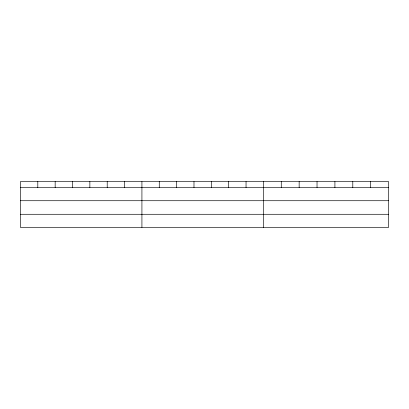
<?xml version="1.0" encoding="UTF-8"?>
<svg xmlns="http://www.w3.org/2000/svg" width="409" height="409" viewBox="0 0 409 409"><rect width="100%" height="100%" fill="white"/><g stroke="black" fill="none" stroke-linecap="round" stroke-linejoin="round"><path stroke-width="0.61" d="M388.55 200.722L388.55 181.55L20.45 181.55L20.45 227.45L388.55 227.45L388.55 200.722L20.45 200.722M20.45 187.552L388.55 187.552M20.45 214.285L388.55 214.285M370.672 181.55L370.672 187.552M352.793 181.55L352.793 187.552M334.915 181.55L334.915 187.552M317.031 181.55L317.031 187.552M299.153 181.55L299.153 187.552M281.274 181.55L281.274 187.552M263.396 181.55L263.396 227.45M246.044 181.55L246.044 187.552M228.687 181.55L228.687 187.552M211.335 181.55L211.335 187.552M193.984 181.55L193.984 187.552M176.632 181.55L176.632 187.552M159.275 181.55L159.275 187.552M141.923 181.55L141.923 227.45M124.571 181.55L124.571 187.552M107.214 181.55L107.214 187.552M89.862 181.55L89.862 187.552M72.511 181.55L72.511 187.552M55.159 181.55L55.159 187.552M37.802 181.55L37.802 187.552"/></g></svg>
